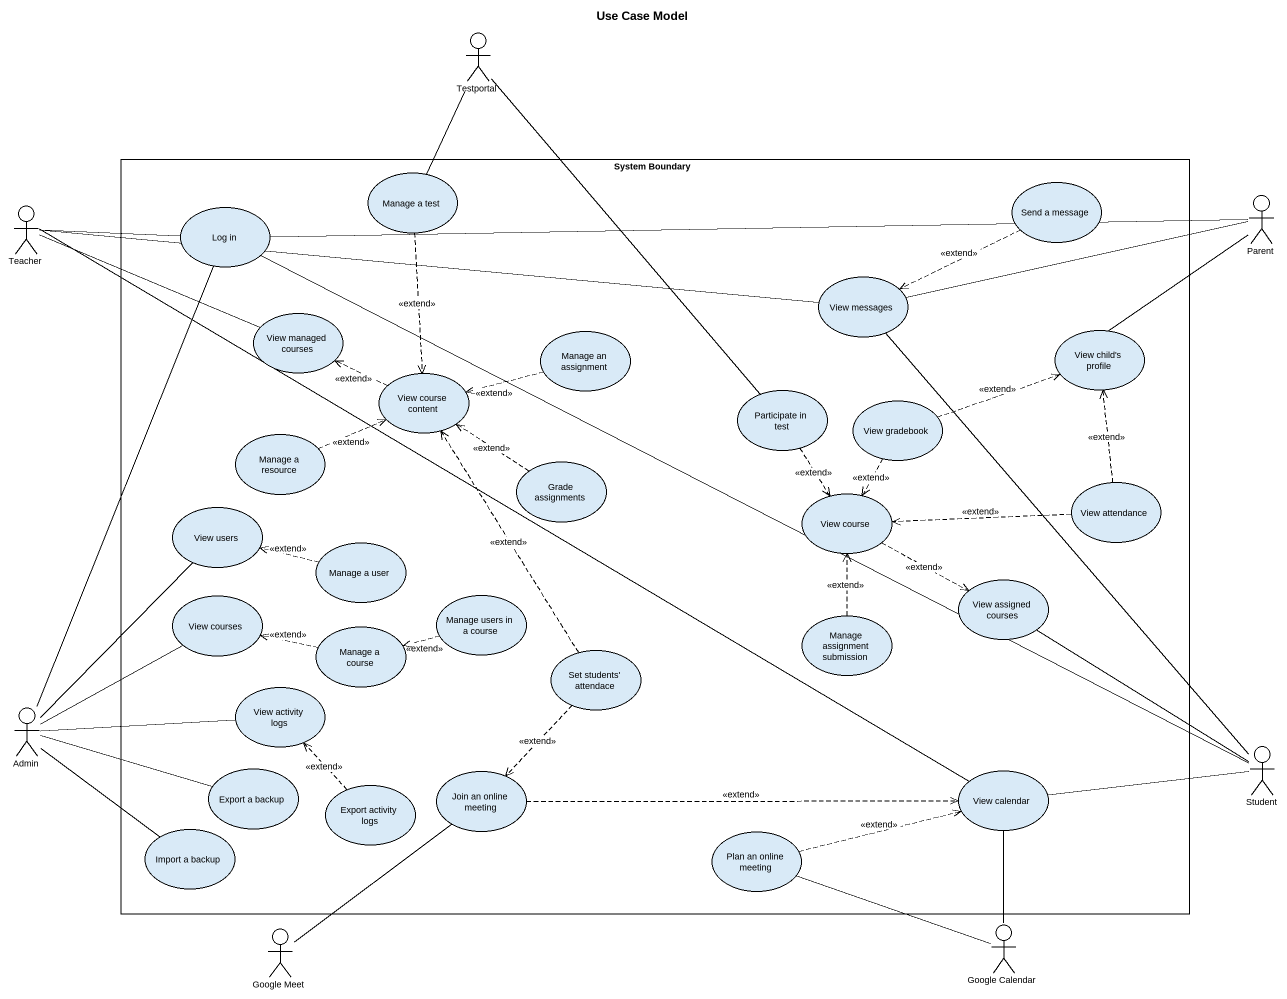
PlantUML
@startuml
title Use Case Model
actor Testportal
rectangle "System Boundary" as System_Boundary {
  usecase "Manage a test" as Manage_a_test
  usecase "Send a message" as Send_a_message
  usecase "Log in" as Log_in
  usecase "View messages" as View_messages
  usecase "View managed courses" as View_managed_courses
  usecase "Manage an assignment" as Manage_an_assignment
  usecase "View child's profile" as View_child_s_profile
  usecase "View course content" as View_course_content
  usecase "Participate in test" as Participate_in_test
  usecase "Manage a resource" as Manage_a_resource
  usecase "View gradebook" as View_gradebook
  usecase "Grade assignments" as Grade_assignments
  usecase "View users" as View_users
  usecase "View course" as View_course
  usecase "View attendance" as View_attendance
  usecase "Manage a user" as Manage_a_user
  usecase "View assigned courses" as View_assigned_courses
  usecase "View courses" as View_courses
  usecase "Manage a course" as Manage_a_course
  usecase "Manage users in a course" as Manage_users_in_a_course
  usecase "Manage assignment submission" as Manage_assignment_submission
  usecase "Set students' attendace" as Set_students_attendace
  usecase "View activity logs" as View_activity_logs
  usecase "Export a backup" as Export_a_backup
  usecase "Export activity logs" as Export_activity_logs
  usecase "Join an online meeting" as Join_an_online_meeting
  usecase "View calendar" as View_calendar
  usecase "Import a backup" as Import_a_backup
  usecase "Plan an online meeting" as Plan_an_online_meeting
}
actor Teacher
actor Parent
actor Admin
actor Student
actor "Google Meet" as Google_Meet
actor "Google Calendar" as Google_Calendar
Testportal -- Manage_a_test
Teacher -right- Log_in
Teacher -right- View_managed_courses
Manage_a_test ..> View_course_content : <<extend>>
Send_a_message .left.> View_messages : <<extend>>
Parent -left- View_messages
Parent -- View_child_s_profile
Log_in -right- Parent
View_messages -left- Teacher
Manage_an_assignment .left.> View_course_content : <<extend>>
View_course_content .left.> View_managed_courses : <<extend>>
Participate_in_test -up- Testportal
Participate_in_test ..> View_course : <<extend>>
Manage_a_resource .right.> View_course_content : <<extend>>
View_gradebook .right.> View_child_s_profile : <<extend>>
View_gradebook ..> View_course : <<extend>>
Grade_assignments .up.> View_course_content : <<extend>>
View_course .right.> View_assigned_courses : <<extend>>
View_attendance .up.> View_child_s_profile : <<extend>>
View_attendance .left.> View_course : <<extend>>
Manage_a_user .left.> View_users : <<extend>>
Manage_a_course .left.> View_courses : <<extend>>
Manage_users_in_a_course .left.> Manage_a_course : <<extend>>
Manage_assignment_submission .up.> View_course : <<extend>>
Set_students_attendace .up.> View_course_content : <<extend>>
Set_students_attendace ..> Join_an_online_meeting : <<extend>>
Admin -up- Log_in
Admin -up- View_users
Admin -up- View_courses
Admin -right- View_activity_logs
Admin -right- Import_a_backup
Student -left- Log_in
Student -up- View_messages
Student -up- View_assigned_courses
Student -left- View_calendar
Export_a_backup -left- Admin
Export_activity_logs .up.> View_activity_logs : <<extend>>
Join_an_online_meeting .right.> View_calendar : <<extend>>
Join_an_online_meeting -- Google_Meet
View_calendar -left- Teacher
Plan_an_online_meeting .right.> View_calendar : <<extend>>
Plan_an_online_meeting -right- Google_Calendar
Google_Calendar -up- View_calendar
@enduml
